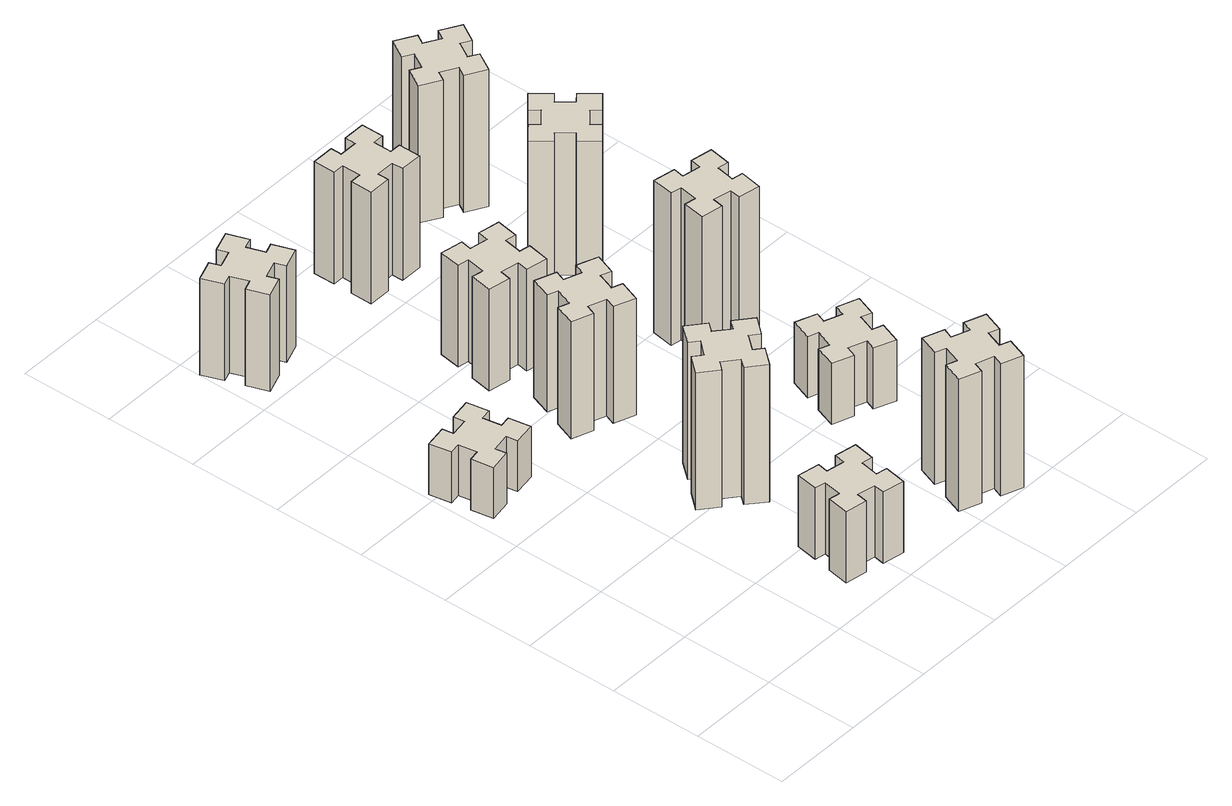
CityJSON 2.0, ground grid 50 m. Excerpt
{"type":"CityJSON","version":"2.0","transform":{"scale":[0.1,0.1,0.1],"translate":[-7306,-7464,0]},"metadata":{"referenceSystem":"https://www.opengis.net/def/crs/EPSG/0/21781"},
"CityObjects":{
"building1":{"type":"Building","attributes":{"class":"1000","function":"1000","usage":"1000","yearOfConstruction":2016,"roofType":"1000","measuredHeight":30,"storeysAboveGround":30,"storeysBelowGround":0},"geometry":[{"type":"Solid","lod":"1","boundaries":[[[[0,1,2,3,4,5,6,7,8,9,10,11,12,13,14,15,16,17,18,19]],[[17,16,20,21]],[[16,15,22,20]],[[15,14,23,22]],[[14,13,24,23]],[[13,12,25,24]],[[12,11,26,25]],[[11,10,27,26]],[[10,9,28,27]],[[9,8,29,28]],[[8,7,30,29]],[[7,6,31,30]],[[6,5,32,31]],[[5,4,33,32]],[[4,3,34,33]],[[3,2,35,34]],[[2,1,36,35]],[[1,0,37,36]],[[0,19,38,37]],[[19,18,39,38]],[[18,17,21,39]],[[24,25,26,27,28,29,30,31,32,33,34,35,36,37,38,39,21,20,22,23]]]]}]},
"building2":{"type":"Building","attributes":{"class":"1000","function":"1000","usage":"1000","yearOfConstruction":2016,"roofType":"1000","measuredHeight":42,"storeysAboveGround":30,"storeysBelowGround":0},"geometry":[{"type":"Solid","lod":"1","boundaries":[[[[40,41,42,43,44,45,46,47,48,49,50,51,52,53,54,55,56,57,58,59]],[[57,56,60,61]],[[56,55,62,60]],[[55,54,63,62]],[[54,53,64,63]],[[53,52,65,64]],[[52,51,66,65]],[[51,50,67,66]],[[50,49,68,67]],[[49,48,69,68]],[[48,47,70,69]],[[47,46,71,70]],[[46,45,72,71]],[[45,44,73,72]],[[44,43,74,73]],[[43,42,75,74]],[[42,41,76,75]],[[41,40,77,76]],[[40,59,78,77]],[[59,58,79,78]],[[58,57,61,79]],[[64,65,66,67,68,69,70,71,72,73,74,75,76,77,78,79,61,60,62,63]]]]}]},
"building3":{"type":"Building","attributes":{"class":"1000","function":"1000","usage":"1000","yearOfConstruction":2016,"roofType":"1000","measuredHeight":57,"storeysAboveGround":30,"storeysBelowGround":0},"geometry":[{"type":"Solid","lod":"1","boundaries":[[[[80,81,82,83,84,85,86,87,88,89,90,91,92,93,94,95,96,97,98,99]],[[97,96,100,101]],[[96,95,102,100]],[[95,94,103,102]],[[94,93,104,103]],[[93,92,105,104]],[[92,91,106,105]],[[91,90,107,106]],[[90,89,108,107]],[[89,88,109,108]],[[88,87,110,109]],[[87,86,111,110]],[[86,85,112,111]],[[85,84,113,112]],[[84,83,114,113]],[[83,82,115,114]],[[82,81,116,115]],[[81,80,117,116]],[[80,99,118,117]],[[99,98,119,118]],[[98,97,101,119]],[[104,105,106,107,108,109,110,111,112,113,114,115,116,117,118,119,101,100,102,103]]]]}]},
"building4":{"type":"Building","attributes":{"class":"1000","function":"1000","usage":"1000","yearOfConstruction":2016,"roofType":"1000","measuredHeight":81,"storeysAboveGround":30,"storeysBelowGround":0},"geometry":[{"type":"Solid","lod":"1","boundaries":[[[[120,121,122,123,124,125,126,127,128,129,130,131,132,133,134,135,136,137,138,139]],[[137,136,140,141]],[[136,135,142,140]],[[135,134,143,142]],[[134,133,144,143]],[[133,132,145,144]],[[132,131,146,145]],[[131,130,147,146]],[[130,129,148,147]],[[129,128,149,148]],[[128,127,150,149]],[[127,126,151,150]],[[126,125,152,151]],[[125,124,153,152]],[[124,123,154,153]],[[123,122,155,154]],[[122,121,156,155]],[[121,120,157,156]],[[120,139,158,157]],[[139,138,159,158]],[[138,137,141,159]],[[144,145,146,147,148,149,150,151,152,153,154,155,156,157,158,159,141,140,142,143]]]]}]},
"building5":{"type":"Building","attributes":{"class":"1000","function":"1000","usage":"1000","yearOfConstruction":2016,"roofType":"1000","measuredHeight":69,"storeysAboveGround":30,"storeysBelowGround":0},"geometry":[{"type":"Solid","lod":"1","boundaries":[[[[160,161,162,163,164,165,166,167,168,169,170,171,172,173,174,175,176,177,178,179]],[[177,176,180,181]],[[176,175,182,180]],[[175,174,183,182]],[[174,173,184,183]],[[173,172,185,184]],[[172,171,186,185]],[[171,170,187,186]],[[170,169,188,187]],[[169,168,189,188]],[[168,167,190,189]],[[167,166,191,190]],[[166,165,192,191]],[[165,164,193,192]],[[164,163,194,193]],[[163,162,195,194]],[[162,161,196,195]],[[161,160,197,196]],[[160,179,198,197]],[[179,178,199,198]],[[178,177,181,199]],[[184,185,186,187,188,189,190,191,192,193,194,195,196,197,198,199,181,180,182,183]]]]}]},
"building6":{"type":"Building","attributes":{"class":"1000","function":"1000","usage":"1000","yearOfConstruction":2016,"roofType":"1000","measuredHeight":60,"storeysAboveGround":30,"storeysBelowGround":0},"geometry":[{"type":"Solid","lod":"1","boundaries":[[[[200,201,202,203,204,205,206,207,208,209,210,211,212,213,214,215,216,217,218,219]],[[217,216,220,221]],[[216,215,222,220]],[[215,214,223,222]],[[214,213,224,223]],[[213,212,225,224]],[[212,211,226,225]],[[211,210,227,226]],[[210,209,228,227]],[[209,208,229,228]],[[208,207,230,229]],[[207,206,231,230]],[[206,205,232,231]],[[205,204,233,232]],[[204,203,234,233]],[[203,202,235,234]],[[202,201,236,235]],[[201,200,237,236]],[[200,219,238,237]],[[219,218,239,238]],[[218,217,221,239]],[[224,225,226,227,228,229,230,231,232,233,234,235,236,237,238,239,221,220,222,223]]]]}]},
"building7":{"type":"Building","attributes":{"class":"1000","function":"1000","usage":"1000","yearOfConstruction":2016,"roofType":"1000","measuredHeight":78,"storeysAboveGround":30,"storeysBelowGround":0},"geometry":[{"type":"Solid","lod":"1","boundaries":[[[[240,241,242,243,244,245,246,247,248,249,250,251,252,253,254,255,256,257,258,259]],[[257,256,260,261]],[[256,255,262,260]],[[255,254,263,262]],[[254,253,264,263]],[[253,252,265,264]],[[252,251,266,265]],[[251,250,267,266]],[[250,249,268,267]],[[249,248,269,268]],[[248,247,270,269]],[[247,246,271,270]],[[246,245,272,271]],[[245,244,273,272]],[[244,243,274,273]],[[243,242,275,274]],[[242,241,276,275]],[[241,240,277,276]],[[240,259,278,277]],[[259,258,279,278]],[[258,257,261,279]],[[264,265,266,267,268,269,270,271,272,273,274,275,276,277,278,279,261,260,262,263]]]]}]},
"building8":{"type":"Building","attributes":{"class":"1000","function":"1000","usage":"1000","yearOfConstruction":2016,"roofType":"1000","measuredHeight":66,"storeysAboveGround":30,"storeysBelowGround":0},"geometry":[{"type":"Solid","lod":"1","boundaries":[[[[280,281,282,283,284,285,286,287,288,289,290,291,292,293,294,295,296,297,298,299]],[[297,296,300,301]],[[296,295,302,300]],[[295,294,303,302]],[[294,293,304,303]],[[293,292,305,304]],[[292,291,306,305]],[[291,290,307,306]],[[290,289,308,307]],[[289,288,309,308]],[[288,287,310,309]],[[287,286,311,310]],[[286,285,312,311]],[[285,284,313,312]],[[284,283,314,313]],[[283,282,315,314]],[[282,281,316,315]],[[281,280,317,316]],[[280,299,318,317]],[[299,298,319,318]],[[298,297,301,319]],[[304,305,306,307,308,309,310,311,312,313,314,315,316,317,318,319,301,300,302,303]]]]}]},
"building9":{"type":"Building","attributes":{"class":"1000","function":"1000","usage":"1000","yearOfConstruction":2016,"roofType":"1000","measuredHeight":36,"storeysAboveGround":30,"storeysBelowGround":0},"geometry":[{"type":"Solid","lod":"1","boundaries":[[[[320,321,322,323,324,325,326,327,328,329,330,331,332,333,334,335,336,337,338,339]],[[337,336,340,341]],[[336,335,342,340]],[[335,334,343,342]],[[334,333,344,343]],[[333,332,345,344]],[[332,331,346,345]],[[331,330,347,346]],[[330,329,348,347]],[[329,328,349,348]],[[328,327,350,349]],[[327,326,351,350]],[[326,325,352,351]],[[325,324,353,352]],[[324,323,354,353]],[[323,322,355,354]],[[322,321,356,355]],[[321,320,357,356]],[[320,339,358,357]],[[339,338,359,358]],[[338,337,341,359]],[[344,345,346,347,348,349,350,351,352,353,354,355,356,357,358,359,341,340,342,343]]]]}]},
"building10":{"type":"Building","attributes":{"class":"1000","function":"1000","usage":"1000","yearOfConstruction":2016,"roofType":"1000","measuredHeight":90,"storeysAboveGround":30,"storeysBelowGround":0},"geometry":[{"type":"Solid","lod":"1","boundaries":[[[[360,361,362,363,364,365,366,367,368,369,370,371,372,373,374,375,376,377,378,379]],[[377,376,380,381]],[[376,375,382,380]],[[375,374,383,382]],[[374,373,384,383]],[[373,372,385,384]],[[372,371,386,385]],[[371,370,387,386]],[[370,369,388,387]],[[369,368,389,388]],[[368,367,390,389]],[[367,366,391,390]],[[366,365,392,391]],[[365,364,393,392]],[[364,363,394,393]],[[363,362,395,394]],[[362,361,396,395]],[[361,360,397,396]],[[360,379,398,397]],[[379,378,399,398]],[[378,377,381,399]],[[384,385,386,387,388,389,390,391,392,393,394,395,396,397,398,399,381,380,382,383]]]]}]},
"building11":{"type":"Building","attributes":{"class":"1000","function":"1000","usage":"1000","yearOfConstruction":2016,"roofType":"1000","measuredHeight":84,"storeysAboveGround":30,"storeysBelowGround":0},"geometry":[{"type":"Solid","lod":"1","boundaries":[[[[400,401,402,403,404,405,406,407,408,409,410,411,412,413,414,415,416,417,418,419]],[[417,416,420,421]],[[416,415,422,420]],[[415,414,423,422]],[[414,413,424,423]],[[413,412,425,424]],[[412,411,426,425]],[[411,410,427,426]],[[410,409,428,427]],[[409,408,429,428]],[[408,407,430,429]],[[407,406,431,430]],[[406,405,432,431]],[[405,404,433,432]],[[404,403,434,433]],[[403,402,435,434]],[[402,401,436,435]],[[401,400,437,436]],[[400,419,438,437]],[[419,418,439,438]],[[418,417,421,439]],[[424,425,426,427,428,429,430,431,432,433,434,435,436,437,438,439,421,420,422,423]]]]}]},
"building12":{"type":"Building","attributes":{"class":"1000","function":"1000","usage":"1000","yearOfConstruction":2016,"roofType":"1000","measuredHeight":81,"storeysAboveGround":30,"storeysBelowGround":0},"geometry":[{"type":"Solid","lod":"1","boundaries":[[[[440,441,442,443,444,445,446,447,448,449,450,451,452,453,454,455,456,457,458,459]],[[457,456,460,461]],[[456,455,462,460]],[[455,454,463,462]],[[454,453,464,463]],[[453,452,465,464]],[[452,451,466,465]],[[451,450,467,466]],[[450,449,468,467]],[[449,448,469,468]],[[448,447,470,469]],[[447,446,471,470]],[[446,445,472,471]],[[445,444,473,472]],[[444,443,474,473]],[[443,442,475,474]],[[442,441,476,475]],[[441,440,477,476]],[[440,459,478,477]],[[459,458,479,478]],[[458,457,461,479]],[[464,465,466,467,468,469,470,471,472,473,474,475,476,477,478,479,461,460,462,463]]]]}]}
},
"vertices":[
[342,1875,0],[325,1974,0],[384,1984,0],[363,2102,0],[245,2081,0],[255,2022,0],[157,2005,0],[147,2064,0],[28,2043,0],[49,1925,0],[108,1935,0],[126,1837,0],[67,1827,0],[87,1708,0],[206,1729,0],[195,1788,0],[294,1806,0],[304,1747,0],[422,1767,0],[401,1886,0],[294,1806,300],[304,1747,300],[195,1788,300],[206,1729,300],[87,1708,300],[67,1827,300],[126,1837,300],[108,1935,300],[49,1925,300],[28,2043,300],[147,2064,300],[157,2005,300],[255,2022,300],[245,2081,300],[363,2102,300],[384,1984,300],[325,1974,300],[342,1875,300],[401,1886,300],[422,1767,300],
[897,226,0],[995,208,0],[985,149,0],[1103,128,0],[1124,247,0],[1065,257,0],[1082,355,0],[1141,345,0],[1162,463,0],[1044,484,0],[1034,425,0],[935,442,0],[946,501,0],[827,522,0],[807,404,0],[866,394,0],[848,295,0],[789,306,0],[768,187,0],[887,167,0],[848,295,420],[789,306,420],[866,394,420],[807,404,420],[827,522,420],[946,501,420],[935,442,420],[1034,425,420],[1044,484,420],[1162,463,420],[1141,345,420],[1082,355,420],[1065,257,420],[1124,247,420],[1103,128,420],[985,149,420],[995,208,420],[897,226,420],[887,167,420],[768,187,420],
[216,3165,0],[310,3199,0],[330,3143,0],[443,3184,0],[402,3297,0],[346,3276,0],[312,3370,0],[368,3390,0],[327,3503,0],[214,3462,0],[235,3406,0],[141,3372,0],[120,3428,0],[7,3387,0],[49,3274,0],[105,3295,0],[139,3201,0],[83,3180,0],[124,3067,0],[237,3109,0],[139,3201,570],[83,3180,570],[105,3295,570],[49,3274,570],[7,3387,570],[120,3428,570],[141,3372,570],[235,3406,570],[214,3462,570],[327,3503,570],[368,3390,570],[312,3370,570],[346,3276,570],[402,3297,570],[443,3184,570],[330,3143,570],[310,3199,570],[216,3165,570],[237,3109,570],[124,3067,570],
[1017,956,0],[1082,1033,0],[1128,994,0],[1205,1086,0],[1113,1163,0],[1074,1117,0],[998,1182,0],[1036,1228,0],[944,1305,0],[867,1213,0],[913,1174,0],[849,1098,0],[803,1136,0],[726,1044,0],[818,967,0],[856,1013,0],[933,949,0],[894,903,0],[986,826,0],[1063,918,0],[933,949,810],[894,903,810],[856,1013,810],[818,967,810],[726,1044,810],[803,1136,810],[849,1098,810],[913,1174,810],[867,1213,810],[944,1305,810],[1036,1228,810],[998,1182,810],[1074,1117,810],[1113,1163,810],[1205,1086,810],[1128,994,810],[1082,1033,810],[1017,956,810],[1063,918,810],[986,826,810],
[1052,1821,0],[1086,1915,0],[1142,1894,0],[1183,2007,0],[1070,2048,0],[1050,1992,0],[956,2026,0],[977,2082,0],[864,2123,0],[823,2010,0],[879,1990,0],[845,1896,0],[789,1917,0],[747,1804,0],[860,1763,0],[881,1819,0],[975,1785,0],[954,1729,0],[1067,1687,0],[1108,1800,0],[975,1785,690],[954,1729,690],[881,1819,690],[860,1763,690],[747,1804,690],[789,1917,690],[845,1896,690],[879,1990,690],[823,2010,690],[864,2123,690],[977,2082,690],[956,2026,690],[1050,1992,690],[1070,2048,690],[1183,2007,690],[1142,1894,690],[1086,1915,690],[1052,1821,690],[1108,1800,690],[1067,1687,690],
[1034,2545,0],[935,2562,0],[946,2621,0],[827,2642,0],[807,2524,0],[866,2514,0],[848,2415,0],[789,2426,0],[768,2307,0],[887,2287,0],[897,2346,0],[995,2328,0],[985,2269,0],[1103,2248,0],[1124,2367,0],[1065,2377,0],[1082,2475,0],[1141,2465,0],[1162,2583,0],[1044,2604,0],[1082,2475,600],[1141,2465,600],[1065,2377,600],[1124,2367,600],[1103,2248,600],[985,2269,600],[995,2328,600],[897,2346,600],[887,2287,600],[768,2307,600],[789,2426,600],[848,2415,600],[866,2514,600],[807,2524,600],[827,2642,600],[946,2621,600],[935,2562,600],[1034,2545,600],[1044,2604,600],[1162,2583,600],
[1621,139,0],[1715,105,0],[1694,49,0],[1807,7,0],[1848,120,0],[1792,141,0],[1826,235,0],[1882,214,0],[1923,327,0],[1810,368,0],[1790,312,0],[1696,346,0],[1717,402,0],[1604,443,0],[1563,330,0],[1619,310,0],[1585,216,0],[1529,237,0],[1487,124,0],[1600,83,0],[1585,216,780],[1529,237,780],[1619,310,780],[1563,330,780],[1604,443,780],[1717,402,780],[1696,346,780],[1790,312,780],[1810,368,780],[1923,327,780],[1882,214,780],[1826,235,780],[1792,141,780],[1848,120,780],[1807,7,780],[1694,49,780],[1715,105,780],[1621,139,780],[1600,83,780],[1487,124,780],
[1175,3235,0],[1175,3335,0],[1235,3335,0],[1235,3455,0],[1115,3455,0],[1115,3395,0],[1015,3395,0],[1015,3455,0],[895,3455,0],[895,3335,0],[955,3335,0],[955,3235,0],[895,3235,0],[895,3115,0],[1015,3115,0],[1015,3175,0],[1115,3175,0],[1115,3115,0],[1235,3115,0],[1235,3235,0],[1115,3175,660],[1115,3115,660],[1015,3175,660],[1015,3115,660],[895,3115,660],[895,3235,660],[955,3235,660],[955,3335,660],[895,3335,660],[895,3455,660],[1015,3455,660],[1015,3395,660],[1115,3395,660],[1115,3455,660],[1235,3455,660],[1235,3335,660],[1175,3335,660],[1175,3235,660],[1235,3235,660],[1235,3115,660],
[1721,979,0],[1815,945,0],[1794,889,0],[1907,847,0],[1948,960,0],[1892,981,0],[1926,1075,0],[1982,1054,0],[2023,1167,0],[1910,1208,0],[1890,1152,0],[1796,1186,0],[1817,1242,0],[1704,1283,0],[1663,1170,0],[1719,1150,0],[1685,1056,0],[1629,1077,0],[1587,964,0],[1700,923,0],[1685,1056,360],[1629,1077,360],[1719,1150,360],[1663,1170,360],[1704,1283,360],[1817,1242,360],[1796,1186,360],[1890,1152,360],[1910,1208,360],[2023,1167,360],[1982,1054,360],[1926,1075,360],[1892,981,360],[1948,960,360],[1907,847,360],[1794,889,360],[1815,945,360],[1721,979,360],[1700,923,360],[1587,964,360],
[1805,1737,0],[1822,1835,0],[1881,1825,0],[1902,1943,0],[1784,1964,0],[1774,1905,0],[1675,1922,0],[1686,1981,0],[1567,2002,0],[1547,1884,0],[1606,1874,0],[1588,1775,0],[1529,1786,0],[1508,1667,0],[1627,1647,0],[1637,1706,0],[1735,1688,0],[1725,1629,0],[1843,1608,0],[1864,1727,0],[1735,1688,900],[1725,1629,900],[1637,1706,900],[1627,1647,900],[1508,1667,900],[1529,1786,900],[1588,1775,900],[1606,1874,900],[1547,1884,900],[1567,2002,900],[1686,1981,900],[1675,1922,900],[1774,1905,900],[1784,1964,900],[1902,1943,900],[1881,1825,900],[1822,1835,900],[1805,1737,900],[1864,1727,900],[1843,1608,900],
[1822,2678,0],[1757,2754,0],[1803,2793,0],[1726,2885,0],[1634,2808,0],[1673,2762,0],[1596,2697,0],[1558,2743,0],[1466,2666,0],[1543,2574,0],[1589,2613,0],[1653,2536,0],[1607,2498,0],[1684,2406,0],[1776,2483,0],[1738,2529,0],[1814,2593,0],[1853,2547,0],[1945,2624,0],[1868,2716,0],[1814,2593,840],[1853,2547,840],[1738,2529,840],[1776,2483,840],[1684,2406,840],[1607,2498,840],[1653,2536,840],[1589,2613,840],[1543,2574,840],[1466,2666,840],[1558,2743,840],[1596,2697,840],[1673,2762,840],[1634,2808,840],[1726,2885,840],[1803,2793,840],[1757,2754,840],[1822,2678,840],[1868,2716,840],[1945,2624,840],
[1607,3315,0],[1694,3265,0],[1664,3213,0],[1768,3153,0],[1828,3257,0],[1776,3287,0],[1826,3374,0],[1878,3344,0],[1938,3448,0],[1834,3508,0],[1804,3456,0],[1717,3506,0],[1747,3558,0],[1643,3618,0],[1583,3514,0],[1635,3484,0],[1585,3397,0],[1533,3427,0],[1473,3323,0],[1577,3263,0],[1585,3397,810],[1533,3427,810],[1635,3484,810],[1583,3514,810],[1643,3618,810],[1747,3558,810],[1717,3506,810],[1804,3456,810],[1834,3508,810],[1938,3448,810],[1878,3344,810],[1826,3374,810],[1776,3287,810],[1828,3257,810],[1768,3153,810],[1664,3213,810],[1694,3265,810],[1607,3315,810],[1577,3263,810],[1473,3323,810]
]}
